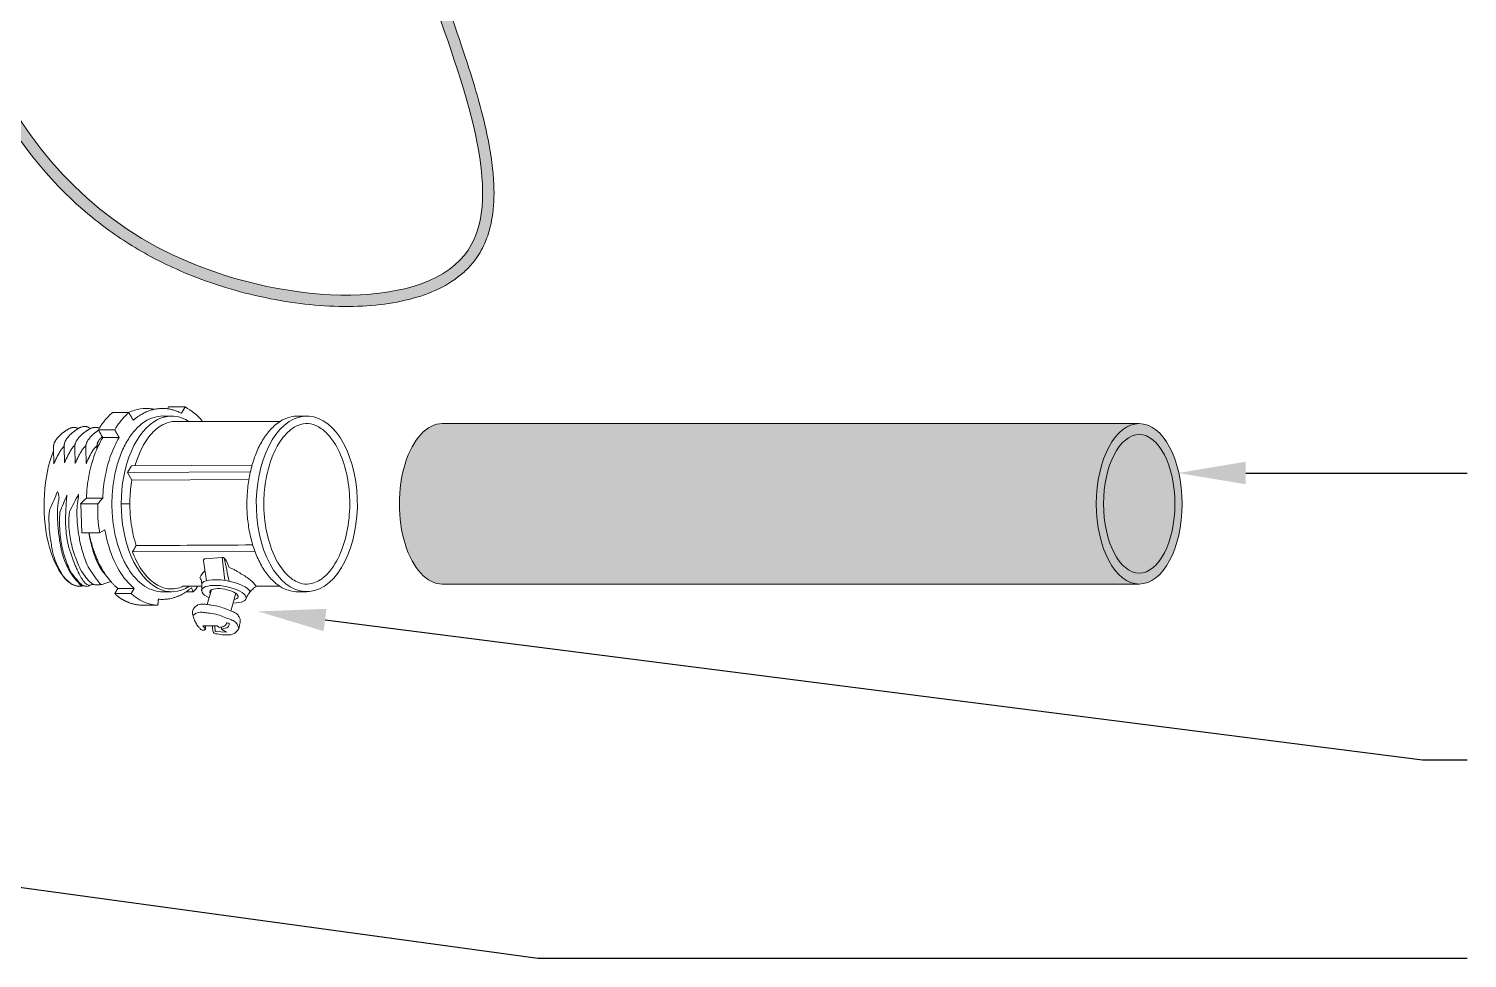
# Model space of a CAD drawing. Header units: millimetres. Extents: x 86 to 500, y -52 to 256.
# Drawn here: x 187.95 to 204.99, y 53.02 to 64.02 of the extents above; entities that cross this region are included whole.
import ezdxf

# ---------------------------------------------------------------- set-up
doc = ezdxf.new("R2010")
doc.units = ezdxf.units.MM

msp = doc.modelspace()

# ---------------------------------------------------------------- hatches: boundary and pattern name
at = {"lineweight": 0, "transparency": 33554687}
h = msp.add_hatch(color=254, dxfattribs=at)
edge = h.paths.add_edge_path()
edge.add_line((187.166, 73.479), (187.166, 73.341))
edge.add_spline(control_points=[(187.166, 73.341), (187.29, 73.314), (187.412, 73.287), (187.763, 73.201), (187.985, 73.137), (188.284, 73.01), (188.375, 72.965), (188.549, 72.863), (188.631, 72.806), (188.757, 72.701), (188.804, 72.658), (188.962, 72.496), (189.063, 72.363), (189.192, 72.138), (189.232, 72.052), (189.28, 71.922), (189.294, 71.878), (189.318, 71.791), (189.327, 71.748), (189.348, 71.62), (189.354, 71.536), (189.35, 71.297), (189.323, 71.141), (189.233, 70.824), (189.17, 70.663), (189.027, 70.361), (188.95, 70.219), (188.788, 69.937), (188.701, 69.797), (188.55, 69.555), (188.485, 69.452), (188.337, 69.22), (188.254, 69.091), (187.974, 68.651), (187.782, 68.343), (187.441, 67.715), (187.29, 67.394), (187.13, 66.925), (187.09, 66.79), (187.024, 66.514), (186.997, 66.372), (186.956, 66.071), (186.942, 65.911), (186.923, 65.291), (186.974, 64.821), (187.209, 63.898), (187.393, 63.446), (187.892, 62.606), (188.208, 62.218), (188.751, 61.746), (188.924, 61.616), (189.201, 61.438), (189.296, 61.382), (189.492, 61.276), (189.593, 61.226), (189.83, 61.12), (189.967, 61.066), (190.414, 60.912), (190.734, 60.834), (191.362, 60.74), (191.671, 60.724), (192.099, 60.753), (192.235, 60.771), (192.492, 60.825), (192.614, 60.861), (192.838, 60.954), (192.941, 61.012), (193.075, 61.113), (193.115, 61.147), (193.188, 61.222), (193.222, 61.262), (193.296, 61.367), (193.333, 61.434), (193.4, 61.595), (193.426, 61.691), (193.462, 61.914), (193.467, 62.043), (193.455, 62.348), (193.43, 62.528), (193.348, 62.941), (193.284, 63.178), (193.1, 63.777), (192.967, 64.147), (192.787, 64.662)], knot_values=[0, 0, 0, 0, 9.073058, 9.073058, 26.445674, 26.445674, 34.452528, 34.452528, 42.459381, 42.459381, 47.357131, 47.357131, 59.948057, 59.948057, 67.348559, 67.348559, 71.04881, 71.04881, 74.749062, 74.749062, 81.853357, 81.853357, 94.734507, 94.734507, 107.615657, 107.615657, 118.968472, 118.968472, 130.321286, 130.321286, 138.838167, 138.838167, 149.704568, 149.704568, 176.04717, 176.04717, 202.389771, 202.389771, 212.8189, 212.8189, 223.248028, 223.248028, 234.722865, 234.722865, 267.174922, 267.174922, 299.626979, 299.626979, 332.079036, 332.079036, 345.755289, 345.755289, 352.593416, 352.593416, 359.431543, 359.431543, 368.198238, 368.198238, 387.499748, 387.499748, 406.801259, 406.801259, 416.297185, 416.297185, 425.793111, 425.793111, 435.289037, 435.289037, 439.705886, 439.705886, 444.122735, 444.122735, 450.603882, 450.603882, 458.901649, 458.901649, 469.046633, 469.046633, 481.878061, 481.878061, 497.482889, 497.482889, 520.282603, 520.282603, 520.282603, 520.282603], degree=3, periodic=0)
edge.add_line((192.787, 64.662), (192.708, 64.469))
edge.add_spline(control_points=[(192.708, 64.469), (193.158, 63.215), (194.1, 60.588), (188.12, 60.906), (186.256, 66.115), (188.549, 69.173), (189.832, 71.485), (188.76, 73.13), (187.749, 73.352), (187.166, 73.479)], knot_values=[0, 0, 0, 0, 77.75285, 162.897003, 304.118311, 392.285258, 446.709784, 478.230016, 520.99204, 520.99204, 520.99204, 520.99204], degree=3, periodic=0)
h = msp.add_hatch(color=8, dxfattribs=at)
h.dxf.hatch_style = 1
edge = h.paths.add_edge_path()
edge.add_ellipse((201.107, 58.399), major_axis=(0, 0.95), ratio=0.535366, start_angle=0, end_angle=180, ccw=False)
edge.add_line((201.107, 59.349), (192.851, 59.349))
edge.add_ellipse((192.851, 58.399), major_axis=(0, 0.95), ratio=0.535367, start_angle=0, end_angle=180)
edge.add_line((192.851, 57.448), (201.107, 57.448))
h = msp.add_hatch(color=8, dxfattribs=at)
h.dxf.hatch_style = 1
edge = h.paths.add_edge_path()
edge.add_ellipse((201.107, 58.399), major_axis=(0, 0.95), ratio=0.535367, start_angle=180, end_angle=360)
edge.add_ellipse((201.107, 58.399), major_axis=(0, -0.95), ratio=0.535366, start_angle=180, end_angle=360)

# ---------------------------------------------------------------- linework, layer by layer
at = {"lineweight": 0}
for p, q in [((189.596, 59.524), (189.609, 59.546)), ((189.609, 59.546), (189.803, 59.546)), ((189.803, 59.546), (189.76, 59.472)), ((188.479, 59.302), (188.472, 59.301)), ((188.485, 59.302), (188.479, 59.302)), ((188.49, 59.302), (188.485, 59.302)), ((188.496, 59.302), (188.49, 59.302)), ((188.503, 59.301), (188.496, 59.302)), ((188.563, 59.303), (188.558, 59.301)), ((188.568, 59.305), (188.563, 59.303)), ((188.574, 59.307), (188.568, 59.305)), ((188.579, 59.309), (188.574, 59.307)), ((188.584, 59.311), (188.579, 59.309)), ((188.59, 59.312), (188.584, 59.311)), ((188.595, 59.313), (188.59, 59.312)), ((188.599, 59.314), (188.595, 59.313)), ((188.606, 59.314), (188.599, 59.314)), ((188.612, 59.315), (188.606, 59.314)), ((188.617, 59.315), (188.612, 59.315)), ((188.623, 59.314), (188.617, 59.315)), ((188.63, 59.314), (188.623, 59.314)), ((188.634, 59.313), (188.63, 59.314)), ((188.639, 59.312), (188.634, 59.313)), ((188.645, 59.311), (188.639, 59.312)), ((188.65, 59.309), (188.645, 59.311)), ((188.655, 59.307), (188.65, 59.309)), ((188.66, 59.304), (188.655, 59.307)), ((188.682, 59.29), (188.66, 59.304)), ((188.715, 59.302), (188.71, 59.3)), ((188.721, 59.303), (188.715, 59.302)), ((188.725, 59.303), (188.721, 59.303)), ((188.732, 59.304), (188.725, 59.303)), ((188.737, 59.304), (188.732, 59.304)), ((188.743, 59.304), (188.737, 59.304)), ((188.748, 59.304), (188.743, 59.304)), ((188.755, 59.304), (188.748, 59.304)), ((188.759, 59.303), (188.755, 59.304)), ((188.765, 59.302), (188.759, 59.303)), ((188.77, 59.301), (188.765, 59.302)), ((190.002, 59.372), (190.007, 59.379)), ((188.262, 59.137), (188.259, 59.131)), ((188.264, 59.14), (188.262, 59.137)), ((188.267, 59.145), (188.264, 59.14)), ((188.27, 59.15), (188.267, 59.145)), ((188.273, 59.154), (188.27, 59.15)), ((188.276, 59.159), (188.273, 59.154)), ((188.28, 59.163), (188.276, 59.159)), ((188.283, 59.168), (188.28, 59.163)), ((188.286, 59.172), (188.283, 59.168)), ((188.29, 59.176), (188.286, 59.172)), ((188.293, 59.181), (188.29, 59.176)), ((188.297, 59.185), (188.293, 59.181)), ((188.3, 59.189), (188.297, 59.185)), ((188.304, 59.193), (188.3, 59.189)), ((188.308, 59.197), (188.304, 59.193)), ((188.311, 59.201), (188.308, 59.197)), ((188.315, 59.205), (188.311, 59.201)), ((188.319, 59.209), (188.315, 59.205)), ((188.323, 59.213), (188.319, 59.209)), ((188.326, 59.215), (188.323, 59.213)), ((188.331, 59.22), (188.326, 59.215)), ((188.336, 59.224), (188.331, 59.22)), ((188.34, 59.227), (188.336, 59.224)), ((188.344, 59.231), (188.34, 59.227)), ((188.349, 59.234), (188.344, 59.231)), ((188.353, 59.238), (188.349, 59.234)), ((188.357, 59.241), (188.353, 59.238)), ((188.362, 59.244), (188.357, 59.241)), ((188.367, 59.248), (188.362, 59.244)), ((188.371, 59.251), (188.367, 59.248)), ((188.375, 59.254), (188.371, 59.251)), ((188.38, 59.257), (188.375, 59.254)), ((188.381, 59.133), (188.379, 59.128)), ((188.384, 59.261), (188.38, 59.257)), ((188.383, 59.138), (188.381, 59.133)), ((188.386, 59.143), (188.383, 59.138)), ((188.388, 59.264), (188.384, 59.261)), ((188.389, 59.149), (188.386, 59.143)), ((188.393, 59.267), (188.388, 59.264)), ((188.391, 59.153), (188.389, 59.149)), ((188.394, 59.157), (188.391, 59.153)), ((188.398, 59.27), (188.393, 59.267)), ((188.397, 59.162), (188.394, 59.157)), ((188.4, 59.167), (188.397, 59.162)), ((188.402, 59.273), (188.398, 59.27)), ((188.403, 59.171), (188.4, 59.167)), ((188.407, 59.276), (188.402, 59.273)), ((188.407, 59.176), (188.403, 59.171)), ((188.412, 59.279), (188.407, 59.276)), ((188.41, 59.18), (188.407, 59.176)), ((188.413, 59.185), (188.41, 59.18)), ((188.416, 59.281), (188.412, 59.279)), ((188.417, 59.189), (188.413, 59.185)), ((188.421, 59.284), (188.416, 59.281)), ((188.42, 59.193), (188.417, 59.189)), ((188.424, 59.197), (188.42, 59.193)), ((188.426, 59.286), (188.421, 59.284)), ((188.427, 59.202), (188.424, 59.197)), ((188.431, 59.289), (188.426, 59.286)), ((188.431, 59.206), (188.427, 59.202)), ((188.436, 59.291), (188.431, 59.289)), ((188.435, 59.21), (188.431, 59.206)), ((188.439, 59.214), (188.435, 59.21)), ((188.441, 59.293), (188.436, 59.291)), ((188.442, 59.218), (188.439, 59.214)), ((188.447, 59.295), (188.441, 59.293)), ((188.446, 59.222), (188.442, 59.218)), ((188.45, 59.225), (188.446, 59.222)), ((188.452, 59.297), (188.447, 59.295)), ((188.453, 59.228), (188.45, 59.225)), ((188.457, 59.298), (188.452, 59.297)), ((188.458, 59.233), (188.453, 59.228)), ((188.463, 59.299), (188.457, 59.298)), ((188.463, 59.236), (188.458, 59.233)), ((188.468, 59.301), (188.463, 59.299)), ((188.467, 59.24), (188.463, 59.236)), ((188.471, 59.243), (188.467, 59.24)), ((188.472, 59.301), (188.468, 59.301)), ((188.476, 59.247), (188.471, 59.243)), ((188.48, 59.25), (188.476, 59.247)), ((188.484, 59.253), (188.48, 59.25)), ((188.489, 59.257), (188.484, 59.253)), ((188.494, 59.261), (188.489, 59.257)), ((188.498, 59.263), (188.494, 59.261)), ((188.502, 59.267), (188.498, 59.263)), ((188.507, 59.27), (188.502, 59.267)), ((188.507, 59.301), (188.503, 59.301)), ((188.512, 59.3), (188.507, 59.301)), ((188.511, 59.273), (188.507, 59.27)), ((188.511, 59.133), (188.509, 59.128)), ((188.516, 59.276), (188.511, 59.273)), ((188.515, 59.139), (188.511, 59.133)), ((188.517, 59.298), (188.512, 59.3)), ((188.517, 59.143), (188.515, 59.139)), ((188.52, 59.279), (188.516, 59.276)), ((188.523, 59.296), (188.517, 59.298)), ((188.52, 59.147), (188.517, 59.143)), ((188.525, 59.283), (188.52, 59.279)), ((188.523, 59.152), (188.52, 59.147)), ((188.528, 59.294), (188.523, 59.296)), ((188.526, 59.156), (188.523, 59.152)), ((188.529, 59.286), (188.525, 59.283)), ((188.529, 59.161), (188.526, 59.156)), ((188.532, 59.291), (188.528, 59.294)), ((188.534, 59.288), (188.529, 59.286)), ((188.532, 59.165), (188.529, 59.161)), ((188.536, 59.289), (188.532, 59.291)), ((188.535, 59.17), (188.532, 59.165)), ((188.539, 59.291), (188.534, 59.288)), ((188.539, 59.174), (188.535, 59.17)), ((188.544, 59.294), (188.539, 59.291)), ((188.542, 59.179), (188.539, 59.174)), ((188.546, 59.183), (188.542, 59.179)), ((188.548, 59.297), (188.544, 59.294)), ((188.549, 59.187), (188.546, 59.183)), ((188.553, 59.299), (188.548, 59.297)), ((188.553, 59.191), (188.549, 59.187)), ((188.558, 59.301), (188.553, 59.299)), ((188.556, 59.195), (188.553, 59.191)), ((188.56, 59.2), (188.556, 59.195)), ((188.564, 59.204), (188.56, 59.2)), ((188.568, 59.208), (188.564, 59.204)), ((188.572, 59.211), (188.568, 59.208)), ((188.576, 59.215), (188.572, 59.211)), ((188.578, 59.217), (188.576, 59.215)), ((188.584, 59.223), (188.578, 59.217)), ((188.588, 59.226), (188.584, 59.223)), ((188.592, 59.23), (188.588, 59.226)), ((188.597, 59.233), (188.592, 59.23)), ((188.601, 59.236), (188.597, 59.233)), ((188.605, 59.24), (188.601, 59.236)), ((188.61, 59.243), (188.605, 59.24)), ((188.614, 59.246), (188.61, 59.243)), ((188.62, 59.25), (188.614, 59.246)), ((188.623, 59.253), (188.62, 59.25)), ((188.628, 59.256), (188.623, 59.253)), ((188.632, 59.26), (188.628, 59.256)), ((188.637, 59.263), (188.632, 59.26)), ((188.641, 59.266), (188.637, 59.263)), ((188.642, 59.132), (188.639, 59.128)), ((188.646, 59.269), (188.641, 59.266)), ((188.645, 59.139), (188.642, 59.132)), ((188.647, 59.142), (188.645, 59.139)), ((188.65, 59.272), (188.646, 59.269)), ((188.65, 59.147), (188.647, 59.142)), ((188.655, 59.275), (188.65, 59.272)), ((188.653, 59.151), (188.65, 59.147)), ((188.656, 59.156), (188.653, 59.151)), ((188.659, 59.278), (188.655, 59.275)), ((188.66, 59.161), (188.656, 59.156)), ((188.664, 59.281), (188.659, 59.278)), ((188.663, 59.165), (188.66, 59.161)), ((188.666, 59.169), (188.663, 59.165)), ((188.669, 59.284), (188.664, 59.281)), ((188.67, 59.174), (188.666, 59.169)), ((188.674, 59.286), (188.669, 59.284)), ((188.673, 59.178), (188.67, 59.174)), ((188.676, 59.182), (188.673, 59.178)), ((188.679, 59.289), (188.674, 59.286)), ((188.68, 59.187), (188.676, 59.182)), ((188.684, 59.291), (188.679, 59.289)), ((188.684, 59.191), (188.68, 59.187)), ((188.689, 59.293), (188.684, 59.291)), ((188.687, 59.195), (188.684, 59.191)), ((188.691, 59.199), (188.687, 59.195)), ((188.693, 59.295), (188.689, 59.293)), ((188.695, 59.203), (188.691, 59.199)), ((188.699, 59.297), (188.693, 59.295)), ((188.698, 59.207), (188.695, 59.203)), ((188.702, 59.211), (188.698, 59.207)), ((188.705, 59.299), (188.699, 59.297)), ((188.706, 59.215), (188.702, 59.211)), ((188.71, 59.3), (188.705, 59.299)), ((188.709, 59.217), (188.706, 59.215)), ((188.715, 59.222), (188.709, 59.217)), ((188.719, 59.226), (188.715, 59.222)), ((188.723, 59.229), (188.719, 59.226)), ((188.727, 59.233), (188.723, 59.229)), ((188.732, 59.236), (188.727, 59.233)), ((188.736, 59.239), (188.732, 59.236)), ((188.741, 59.243), (188.736, 59.239)), ((188.745, 59.246), (188.741, 59.243)), ((188.75, 59.25), (188.745, 59.246)), ((188.754, 59.253), (188.75, 59.25)), ((188.758, 59.256), (188.754, 59.253)), ((188.763, 59.259), (188.758, 59.256)), ((188.767, 59.262), (188.763, 59.259)), ((188.772, 59.266), (188.767, 59.262)), ((188.775, 59.299), (188.77, 59.301)), ((188.776, 59.269), (188.772, 59.266)), ((188.78, 59.297), (188.775, 59.299)), ((188.779, 59.271), (188.776, 59.269)), ((188.971, 59.275), (188.777, 59.275)), ((188.785, 59.294), (188.78, 59.297)), ((188.787, 59.293), (188.785, 59.294)), ((188.246, 59.083), (188.245, 59.078)), ((188.245, 59.078), (188.245, 59.072)), ((188.245, 59.072), (188.245, 59.067)), ((188.245, 59.067), (188.245, 59.061)), ((188.245, 59.061), (188.245, 59.056)), ((188.245, 59.056), (188.248, 58.873)), ((188.247, 59.094), (188.246, 59.089)), ((188.246, 59.089), (188.246, 59.083)), ((188.248, 59.1), (188.247, 59.094)), ((188.249, 59.105), (188.248, 59.1)), ((188.251, 59.112), (188.249, 59.105)), ((188.252, 59.116), (188.251, 59.112)), ((188.254, 59.121), (188.252, 59.116)), ((188.256, 59.126), (188.254, 59.121)), ((188.259, 59.131), (188.256, 59.126)), ((188.287, 58.955), (188.29, 58.961)), ((188.29, 58.961), (188.293, 58.967)), ((188.293, 58.967), (188.296, 58.972)), ((188.296, 58.972), (188.299, 58.977)), ((188.299, 58.977), (188.302, 58.983)), ((188.302, 58.983), (188.305, 58.988)), ((188.305, 58.988), (188.309, 58.995)), ((188.309, 58.995), (188.311, 58.999)), ((188.311, 58.999), (188.314, 59.004)), ((188.314, 59.004), (188.317, 59.01)), ((188.317, 59.01), (188.32, 59.015)), ((188.32, 59.015), (188.323, 59.02)), ((188.323, 59.02), (188.326, 59.026)), ((188.326, 59.026), (188.329, 59.031)), ((188.329, 59.031), (188.332, 59.036)), ((188.332, 59.036), (188.336, 59.041)), ((188.336, 59.041), (188.338, 59.044)), ((188.338, 59.044), (188.343, 59.051)), ((188.343, 59.051), (188.347, 59.056)), ((188.347, 59.056), (188.351, 59.06)), ((188.351, 59.06), (188.355, 59.065)), ((188.355, 59.065), (188.358, 59.068)), ((188.358, 59.068), (188.364, 59.073)), ((188.364, 59.073), (188.369, 59.077)), ((188.369, 59.077), (188.372, 59.08)), ((188.373, 59.096), (188.372, 59.09)), ((188.372, 59.09), (188.372, 59.085)), ((188.372, 59.085), (188.372, 59.079)), ((188.372, 59.079), (188.372, 59.074)), ((188.372, 59.074), (188.372, 59.068)), ((188.372, 59.068), (188.375, 58.886)), ((188.374, 59.107), (188.373, 59.101)), ((188.373, 59.101), (188.373, 59.096)), ((188.375, 59.112), (188.374, 59.107)), ((188.376, 59.117), (188.375, 59.112)), ((188.378, 59.125), (188.376, 59.117)), ((188.379, 59.128), (188.378, 59.125)), ((188.409, 58.958), (188.412, 58.963)), ((188.412, 58.963), (188.414, 58.967)), ((188.414, 58.967), (188.417, 58.974)), ((188.417, 58.974), (188.42, 58.979)), ((188.42, 58.979), (188.423, 58.985)), ((188.423, 58.985), (188.426, 58.99)), ((188.426, 58.99), (188.429, 58.995)), ((188.429, 58.995), (188.432, 59.001)), ((188.432, 59.001), (188.436, 59.008)), ((188.436, 59.008), (188.438, 59.011)), ((188.438, 59.011), (188.441, 59.017)), ((188.441, 59.017), (188.444, 59.022)), ((188.444, 59.022), (188.447, 59.028)), ((188.447, 59.028), (188.45, 59.033)), ((188.45, 59.033), (188.453, 59.038)), ((188.453, 59.038), (188.456, 59.043)), ((188.456, 59.043), (188.459, 59.048)), ((188.459, 59.048), (188.463, 59.054)), ((188.463, 59.054), (188.465, 59.057)), ((188.465, 59.057), (188.47, 59.063)), ((188.47, 59.063), (188.474, 59.068)), ((188.474, 59.068), (188.478, 59.073)), ((188.478, 59.073), (188.482, 59.077)), ((188.482, 59.077), (188.485, 59.08)), ((188.485, 59.08), (188.491, 59.085)), ((188.491, 59.085), (188.496, 59.089)), ((188.496, 59.089), (188.499, 59.092)), ((188.498, 59.069), (188.497, 59.063)), ((188.497, 59.063), (188.497, 59.058)), ((188.497, 59.058), (188.5, 58.876)), ((188.499, 59.091), (188.498, 59.085)), ((188.498, 59.085), (188.498, 59.08)), ((188.498, 59.08), (188.498, 59.074)), ((188.498, 59.074), (188.498, 59.069)), ((188.5, 59.102), (188.499, 59.097)), ((188.499, 59.097), (188.499, 59.091)), ((188.501, 59.107), (188.5, 59.102)), ((188.503, 59.114), (188.501, 59.107)), ((188.504, 59.118), (188.503, 59.114)), ((188.506, 59.123), (188.504, 59.118)), ((188.509, 59.128), (188.506, 59.123)), ((188.539, 58.957), (188.543, 58.964)), ((188.543, 58.964), (188.546, 58.969)), ((188.546, 58.969), (188.549, 58.974)), ((188.549, 58.974), (188.551, 58.98)), ((188.551, 58.98), (188.554, 58.985)), ((188.554, 58.985), (188.557, 58.99)), ((188.557, 58.99), (188.561, 58.997)), ((188.561, 58.997), (188.563, 59.001)), ((188.563, 59.001), (188.566, 59.007)), ((188.566, 59.007), (188.569, 59.012)), ((188.569, 59.012), (188.572, 59.017)), ((188.572, 59.017), (188.575, 59.023)), ((188.575, 59.023), (188.578, 59.028)), ((188.578, 59.028), (188.581, 59.033)), ((188.581, 59.033), (188.585, 59.038)), ((188.585, 59.038), (188.588, 59.043)), ((188.588, 59.043), (188.591, 59.047)), ((188.591, 59.047), (188.595, 59.053)), ((188.595, 59.053), (188.599, 59.058)), ((188.599, 59.058), (188.603, 59.062)), ((188.603, 59.062), (188.608, 59.067)), ((188.608, 59.067), (188.611, 59.07)), ((188.611, 59.07), (188.617, 59.075)), ((188.617, 59.075), (188.621, 59.079)), ((188.621, 59.079), (188.626, 59.083)), ((188.626, 59.083), (188.629, 59.085)), ((188.629, 59.079), (188.628, 59.074)), ((188.628, 59.074), (188.628, 59.068)), ((188.628, 59.068), (188.628, 59.063)), ((188.628, 59.063), (188.628, 59.057)), ((188.628, 59.057), (188.631, 58.875)), ((188.63, 59.096), (188.629, 59.09)), ((188.629, 59.09), (188.629, 59.085)), ((188.629, 59.085), (188.629, 59.079)), ((188.631, 59.101), (188.63, 59.096)), ((188.632, 59.107), (188.631, 59.101)), ((188.634, 59.114), (188.632, 59.107)), ((188.635, 59.117), (188.634, 59.114)), ((188.637, 59.123), (188.635, 59.117)), ((188.639, 59.128), (188.637, 59.123)), ((188.67, 58.956), (188.673, 58.963)), ((188.673, 58.963), (188.676, 58.969)), ((188.676, 58.969), (188.679, 58.974)), ((188.679, 58.974), (188.682, 58.979)), ((188.682, 58.979), (188.685, 58.985)), ((188.685, 58.985), (188.688, 58.99)), ((188.688, 58.99), (188.692, 58.997)), ((188.692, 58.997), (188.694, 59.001)), ((188.694, 59.001), (188.697, 59.006)), ((188.697, 59.006), (188.7, 59.012)), ((188.7, 59.012), (188.703, 59.017)), ((188.703, 59.017), (188.706, 59.022)), ((188.706, 59.022), (188.709, 59.027)), ((188.709, 59.027), (188.712, 59.033)), ((188.712, 59.033), (188.715, 59.038)), ((188.715, 59.038), (188.719, 59.043)), ((188.719, 59.043), (188.721, 59.046)), ((188.721, 59.046), (188.726, 59.053)), ((188.726, 59.053), (188.73, 59.057)), ((188.73, 59.057), (188.734, 59.062)), ((188.734, 59.062), (188.738, 59.066)), ((188.738, 59.066), (188.741, 59.069)), ((188.741, 59.069), (188.747, 59.075)), ((188.747, 59.075), (188.752, 59.079)), ((188.752, 59.079), (188.757, 59.082)), ((188.757, 59.082), (188.762, 59.086)), ((188.248, 58.873), (188.25, 58.879)), ((188.25, 58.879), (188.253, 58.884)), ((188.253, 58.884), (188.256, 58.89)), ((188.256, 58.89), (188.258, 58.895)), ((188.258, 58.895), (188.261, 58.901)), ((188.261, 58.901), (188.263, 58.906)), ((188.263, 58.906), (188.266, 58.912)), ((188.266, 58.912), (188.269, 58.919)), ((188.269, 58.919), (188.271, 58.923)), ((188.271, 58.923), (188.274, 58.929)), ((188.274, 58.929), (188.277, 58.934)), ((188.277, 58.934), (188.279, 58.94)), ((188.279, 58.94), (188.282, 58.945)), ((188.282, 58.945), (188.285, 58.951)), ((188.285, 58.951), (188.287, 58.955)), ((188.375, 58.886), (188.377, 58.891)), ((188.377, 58.891), (188.38, 58.897)), ((188.38, 58.897), (188.383, 58.902)), ((188.383, 58.902), (188.385, 58.908)), ((188.385, 58.908), (188.388, 58.913)), ((188.388, 58.913), (188.391, 58.919)), ((188.391, 58.919), (188.393, 58.924)), ((188.393, 58.924), (188.396, 58.931)), ((188.396, 58.931), (188.398, 58.935)), ((188.398, 58.935), (188.401, 58.941)), ((188.401, 58.941), (188.404, 58.947)), ((188.404, 58.947), (188.406, 58.952)), ((188.406, 58.952), (188.409, 58.958)), ((188.5, 58.876), (188.503, 58.881)), ((188.503, 58.881), (188.506, 58.887)), ((188.506, 58.887), (188.508, 58.892)), ((188.508, 58.892), (188.511, 58.898)), ((188.511, 58.898), (188.513, 58.903)), ((188.513, 58.903), (188.516, 58.909)), ((188.516, 58.909), (188.519, 58.914)), ((188.519, 58.914), (188.522, 58.921)), ((188.522, 58.921), (188.524, 58.925)), ((188.524, 58.925), (188.526, 58.931)), ((188.526, 58.931), (188.529, 58.936)), ((188.529, 58.936), (188.532, 58.942)), ((188.532, 58.942), (188.534, 58.947)), ((188.534, 58.947), (188.537, 58.953)), ((188.537, 58.953), (188.539, 58.957)), ((188.631, 58.875), (188.634, 58.881)), ((188.634, 58.881), (188.636, 58.886)), ((188.636, 58.886), (188.639, 58.892)), ((188.639, 58.892), (188.641, 58.897)), ((188.641, 58.897), (188.644, 58.903)), ((188.644, 58.903), (188.647, 58.908)), ((188.647, 58.908), (188.649, 58.914)), ((188.649, 58.914), (188.653, 58.921)), ((188.653, 58.921), (188.655, 58.925)), ((188.655, 58.925), (188.657, 58.93)), ((188.657, 58.93), (188.66, 58.936)), ((188.66, 58.936), (188.662, 58.941)), ((188.662, 58.941), (188.665, 58.947)), ((188.665, 58.947), (188.668, 58.952)), ((188.668, 58.952), (188.67, 58.956)), ((189.168, 58.85), (189.121, 58.77)), ((190.598, 58.857), (189.168, 58.85)), ((189.121, 58.77), (190.578, 58.777)), ((189.121, 58.77), (189.172, 58.681)), ((189.172, 58.681), (190.56, 58.688)), ((188.568, 58.4), (188.582, 58.057)), ((189.047, 58.4), (189.149, 58.4)), ((188.582, 58.057), (188.791, 58.057)), ((188.791, 58.057), (188.853, 58.092)), ((189.181, 57.83), (190.631, 57.837)), ((190.023, 57.726), (190.058, 57.489)), ((190.245, 57.765), (190.04, 57.748)), ((190.273, 57.491), (190.245, 57.765)), ((189.165, 57.336), (188.971, 57.336)), ((189.007, 57.398), (189.201, 57.398)), ((189.201, 57.398), (189.165, 57.336)), ((189.901, 57.357), (189.817, 57.357)), ((189.901, 57.357), (189.88, 57.406)), ((190.117, 57.383), (190.067, 57.206)), ((190.404, 57.341), (190.345, 57.13)), ((190.925, 57.424), (190.648, 57.424)), ((190.159, 56.886), (190.158, 56.955)), ((190.237, 56.916), (190.293, 56.878)), ((190.293, 56.878), (190.159, 56.886))]:
    msp.add_line(p, q, dxfattribs=at)
at = {"lineweight": 0, "transparency": 33554687}
for p, q in [((192.851, 59.349), (201.107, 59.349)), ((192.851, 57.448), (201.107, 57.448))]:
    msp.add_line(p, q, dxfattribs=at)
at = {"linetype": 'ByBlock', "lineweight": -2, "transparency": 33554687}
for p, q in [((202.369, 58.764), (204.463, 58.764)), ((204.463, 58.764), (204.993, 58.764)), ((191.462, 57.024), (204.463, 55.368)), ((204.463, 55.368), (204.993, 55.368)), ((185.831, 54.136), (193.983, 53.019)), ((193.983, 53.019), (204.993, 53.019))]:
    msp.add_line(p, q, dxfattribs=at)
at = {"lineweight": 0}
for centre, major_axis, ratio, start_param, end_param in [((189.646, 58.398), (0, 1.04), 0.575694, -0.358891, 3.497565), ((189.501, 58.971), (-0.459, 0.459), 1, 4.605388, 5.014134), ((191.246, 58.399), (0, 1.04), 0.575694, 3.500298, 9.78075), ((190.163, 58.312), (-0.986, 0.986), 1, 0.722408, 0.969226), ((190.17, 57.45), (0.144, 0.144), 1, 1.475315, 1.983152), ((190.042, 57.729), (-0.0137, 0.0137), 1, -0.706281, 0.93444), ((190.248, 57.738), (0.0192, 0.0192), 1, 6.219885, 7.191838), ((189.506, 57.689), (-0.347, 0.347), 1, 1.589505, 2.307136), ((189.548, 57.698), (0.347, 0.347), 1, 4.731097, 4.906867)]:
    msp.add_ellipse(centre, major_axis=major_axis, ratio=ratio, start_param=start_param, end_param=end_param, dxfattribs=at)
at = {"lineweight": 0, "transparency": 33554687}
msp.add_ellipse((192.851, 58.399), major_axis=(0, 0.95), ratio=0.535367, start_param=0, end_param=3.141593, dxfattribs=at)
for major_axis, ratio in [((0, 0.95), 0.535367), ((0, 0.82), 0.515158)]:
    msp.add_ellipse((201.107, 58.399), major_axis=major_axis, ratio=ratio, dxfattribs=at)
at = {"lineweight": 0, "extrusion": (0, 0, -1)}
for centre, major_axis, ratio, start_param, end_param in [((188.563, 58.378), (-0.005, 0.956), 0.448971, 3.032406, 5.460085), ((188.992, 58.329), (-0.004, 0.835), 0.415533, 3.5284, 4.382021), ((190.264, 57.329), (-0.263, 0.049), 0.351645, -0.912294, 4.229293), ((190.288, 57.394), (-0.287, 0.053), 0.322725, 0, 2.991455), ((190.264, 57.329), (-0.168, 0.031), 0.351645, -0.381037, 3.865717)]:
    msp.add_ellipse(centre, major_axis=major_axis, ratio=ratio, start_param=start_param, end_param=end_param, dxfattribs=at)
at = {"lineweight": 0, "transparency": 33554687}
for points, knots in [([(192.708, 64.469), (193.158, 63.215), (194.1, 60.588), (188.12, 60.906), (186.256, 66.115), (188.549, 69.173), (189.832, 71.485), (188.76, 73.13), (187.749, 73.352), (187.166, 73.479)], [0, 0, 0, 0, 1.575355, 3.300466, 6.16176, 7.948116, 9.050815, 9.689448, 10.555852, 10.555852, 10.555852, 10.555852]), ([(192.787, 64.662), (192.967, 64.147), (193.1, 63.777), (193.284, 63.178), (193.348, 62.941), (193.43, 62.528), (193.455, 62.348), (193.467, 62.043), (193.462, 61.914), (193.426, 61.691), (193.4, 61.595), (193.333, 61.434), (193.296, 61.367), (193.222, 61.262), (193.188, 61.222), (193.115, 61.147), (193.075, 61.113), (192.941, 61.012), (192.838, 60.954), (192.614, 60.861), (192.492, 60.825), (192.235, 60.771), (192.099, 60.753), (191.671, 60.724), (191.362, 60.74), (190.734, 60.834), (190.414, 60.912), (189.967, 61.066), (189.83, 61.12), (189.593, 61.226), (189.492, 61.276), (189.296, 61.382), (189.201, 61.438), (188.924, 61.616), (188.751, 61.746), (188.208, 62.218), (187.892, 62.606), (187.393, 63.446), (187.209, 63.898), (186.974, 64.821), (186.923, 65.291), (186.942, 65.911), (186.956, 66.071), (186.997, 66.372), (187.024, 66.514), (187.09, 66.79), (187.13, 66.925), (187.29, 67.394), (187.441, 67.715), (187.782, 68.343), (187.974, 68.651), (188.254, 69.091), (188.337, 69.22), (188.485, 69.452), (188.55, 69.555), (188.701, 69.797), (188.788, 69.937), (188.95, 70.219), (189.027, 70.361), (189.17, 70.663), (189.233, 70.824), (189.323, 71.141), (189.35, 71.297), (189.354, 71.536), (189.348, 71.62), (189.327, 71.748), (189.318, 71.791), (189.294, 71.878), (189.28, 71.922), (189.232, 72.052), (189.192, 72.138), (189.063, 72.363), (188.962, 72.496), (188.804, 72.658), (188.757, 72.701), (188.631, 72.806), (188.549, 72.863), (188.375, 72.965), (188.284, 73.01), (187.985, 73.137), (187.763, 73.201), (187.412, 73.287), (187.29, 73.314), (187.166, 73.341)], [0, 0, 0, 0, 22.799715, 22.799715, 38.404542, 38.404542, 51.23597, 51.23597, 61.380955, 61.380955, 69.678721, 69.678721, 76.159869, 76.159869, 80.576717, 80.576717, 84.993566, 84.993566, 94.489492, 94.489492, 103.985418, 103.985418, 113.481345, 113.481345, 132.782855, 132.782855, 152.084366, 152.084366, 160.851061, 160.851061, 167.689187, 167.689187, 174.527314, 174.527314, 188.203568, 188.203568, 220.655625, 220.655625, 253.107681, 253.107681, 285.559738, 285.559738, 297.034575, 297.034575, 307.463704, 307.463704, 317.892832, 317.892832, 344.235434, 344.235434, 370.578035, 370.578035, 381.444436, 381.444436, 389.961317, 389.961317, 401.314132, 401.314132, 412.666946, 412.666946, 425.548096, 425.548096, 438.429247, 438.429247, 445.533542, 445.533542, 449.233793, 449.233793, 452.934044, 452.934044, 460.334546, 460.334546, 472.925472, 472.925472, 477.823223, 477.823223, 485.830076, 485.830076, 493.836929, 493.836929, 511.209545, 511.209545, 520.282603, 520.282603, 520.282603, 520.282603])]:
    msp.add_open_spline(points, degree=3, knots=knots, dxfattribs=at)
at = {"lineweight": 0}
for points, weights, degree, knots in [([(189.76, 59.472), (189.707, 59.5), (189.65, 59.518), (189.573, 59.527), (189.554, 59.528), (189.536, 59.528), (189.49, 59.528), (189.444, 59.521), (189.355, 59.495), (189.313, 59.475), (189.244, 59.432), (189.216, 59.411), (189.19, 59.388), (189.172, 59.419), (189.155, 59.449), (189.137, 59.479), (189.073, 59.479), (189.008, 59.479), (188.943, 59.479), (188.876, 59.421), (188.82, 59.352), (188.777, 59.275), (188.794, 59.244), (188.811, 59.214), (188.829, 59.184), (188.893, 59.184), (188.958, 59.184), (189.023, 59.184), (189.005, 59.214), (188.988, 59.244), (188.971, 59.275), (189.014, 59.352), (189.07, 59.421), (189.137, 59.479)], [1, 1, 1, 1, 1, 1, 1, 1, 1, 1, 1, 1, 1, 1, 1, 1, 1, 1, 1, 0.990229198109, 0.990229198109, 1, 1, 1, 1, 1, 1, 1, 1, 1, 1, 0.990229198109, 0.990229198109, 1], 3, [0, 0, 0, 0, 0.219342, 0.219342, 0.288501, 0.288501, 0.288501, 0.460148, 0.460148, 0.631794, 0.631794, 0.75593, 0.75593, 0.75593, 1.75593, 1.75593, 1.75593, 2.75593, 2.75593, 2.75593, 3.098767, 3.098767, 3.098767, 4.098767, 4.098767, 4.098767, 5.098767, 5.098767, 5.098767, 6.098767, 6.098767, 6.098767, 6.441604, 6.441604, 6.441604, 6.441604]), ([(189.646, 59.438), (189.591, 59.438), (189.536, 59.438), (188.937, 59.438), (188.937, 58.398), (188.937, 57.358), (189.536, 57.358), (189.591, 57.358), (189.646, 57.358)], [1, 1, 1, 0.707106781187, 1, 0.707106781187, 1, 1, 1], 2, [0, 0, 0, 1, 1, 2.570796, 2.570796, 4.141593, 4.141593, 5.141593, 5.141593, 5.141593]), ([(191.273, 59.438), (191.204, 59.438), (191.135, 59.438), (190.536, 59.438), (190.536, 58.398), (190.536, 57.358), (191.135, 57.358), (191.19, 57.358), (191.246, 57.358)], [1, 1, 1, 0.707106781187, 1, 0.707106781187, 1, 1, 1], 2, [0, 0, 0, 1, 1, 2.570796, 2.570796, 4.141593, 4.141593, 5.141593, 5.141593, 5.141593]), ([(188.666, 58.057), (188.673, 58.018), (188.682, 57.98), (188.725, 57.82), (188.771, 57.707), (188.88, 57.526), (188.939, 57.454), (189.007, 57.398), (188.995, 57.377), (188.983, 57.356), (188.971, 57.336), (189.057, 57.252), (189.168, 57.205), (189.288, 57.199), (189.352, 57.199), (189.417, 57.199), (189.481, 57.199), (189.483, 57.223), (189.486, 57.246), (189.488, 57.27), (189.516, 57.267), (189.545, 57.267), (189.632, 57.274), (189.689, 57.29), (189.792, 57.338), (189.838, 57.369), (189.88, 57.406)], [1, 1, 1, 1, 1, 1, 1, 1, 1, 1, 1, 0.957542218132, 0.957542218132, 1, 1, 1, 1, 1, 1, 1, 1, 1, 1, 1, 1, 1, 1], 3, [0, 0, 0, 0, 0.112609, 0.112609, 0.485211, 0.485211, 0.798906, 0.798906, 0.798906, 1.798906, 1.798906, 1.798906, 2.516538, 2.516538, 2.516538, 3.516538, 3.516538, 3.516538, 4.516538, 4.516538, 4.516538, 4.623088, 4.623088, 4.841794, 4.841794, 5.041077, 5.041077, 5.041077, 5.041077])]:
    msp.add_rational_spline(points, weights, degree=degree, knots=knots, dxfattribs=at)
for points, knots in [([(189.439, 59.518), (189.425, 59.521), (189.411, 59.523), (189.379, 59.527), (189.36, 59.528), (189.342, 59.528), (189.296, 59.528), (189.25, 59.521), (189.18, 59.5), (189.155, 59.49), (189.131, 59.479)], [6.1617912, 6.1617912, 6.1617912, 6.1617912, 6.2140268, 6.2140268, 6.2831853, 6.2831853, 6.2831853, 6.4548319, 6.4548319, 6.5533193, 6.5533193, 6.5533193, 6.5533193]), ([(190.925, 59.372), (190.498, 59.372), (190.072, 59.372), (189.646, 59.372), (189.609, 59.366), (189.572, 59.354), (189.486, 59.307), (189.437, 59.267), (189.347, 59.159), (189.306, 59.091), (189.248, 58.963), (189.228, 58.908), (189.211, 58.851)], [0, 0, 0, 0, 1, 1, 1, 1.228038, 1.228038, 1.530212, 1.530212, 1.832386, 1.832386, 2.028146, 2.028146, 2.028146, 2.028146]), ([(191.407, 57.5), (191.44, 57.522), (191.474, 57.551), (191.539, 57.625), (191.569, 57.669), (191.64, 57.797), (191.677, 57.889), (191.73, 58.09), (191.746, 58.2), (191.758, 58.422), (191.752, 58.536), (191.721, 58.752), (191.694, 58.854), (191.624, 59.036), (191.58, 59.115), (191.494, 59.227), (191.454, 59.265), (191.372, 59.32), (191.332, 59.337), (191.252, 59.352), (191.213, 59.35), (191.133, 59.327), (191.092, 59.306), (191.011, 59.241), (190.972, 59.198), (190.898, 59.091), (190.865, 59.028), (190.809, 58.886), (190.785, 58.808), (190.752, 58.642), (190.742, 58.555), (190.733, 58.346), (190.741, 58.223), (190.783, 57.992), (190.816, 57.884), (190.892, 57.715), (190.933, 57.65), (191.02, 57.547), (191.066, 57.508), (191.149, 57.464), (191.186, 57.453), (191.258, 57.446), (191.294, 57.45), (191.355, 57.471), (191.38, 57.483), (191.405, 57.499)], [3.500298, 3.500298, 3.500298, 3.500298, 3.722343, 3.722343, 3.944387, 3.944387, 4.284019, 4.284019, 4.623651, 4.623651, 4.963282, 4.963282, 5.302914, 5.302914, 5.642546, 5.642546, 5.910257, 5.910257, 6.177969, 6.177969, 6.44568, 6.44568, 6.713392, 6.713392, 6.981103, 6.981103, 7.248815, 7.248815, 7.516526, 7.516526, 7.784238, 7.784238, 8.153358, 8.153358, 8.522479, 8.522479, 8.824033, 8.824033, 9.125588, 9.125588, 9.371073, 9.371073, 9.616557, 9.616557, 9.78075, 9.78075, 9.78075, 9.78075]), ([(188.829, 59.184), (188.81, 59.152), (188.792, 59.119), (188.725, 58.977), (188.687, 58.855), (188.648, 58.642), (188.638, 58.553), (188.635, 58.467), (188.7, 58.467), (188.764, 58.467), (188.829, 58.467), (188.809, 58.445), (188.79, 58.422), (188.77, 58.4), (188.702, 58.4), (188.633, 58.4), (188.564, 58.4), (188.588, 58.422), (188.612, 58.445), (188.635, 58.467)], [0, 0, 0, 0, 0.120098, 0.120098, 0.4927, 0.4927, 0.741841, 0.741841, 0.741841, 1.741841, 1.741841, 1.741841, 2.741841, 2.741841, 2.741841, 3.741841, 3.741841, 3.741841, 4.741841, 4.741841, 4.741841, 4.741841]), ([(188.759, 59.047), (188.759, 59.05), (188.759, 59.054), (188.759, 59.057), (188.759, 59.059), (188.759, 59.061), (188.759, 59.062), (188.759, 59.064), (188.759, 59.066), (188.759, 59.068), (188.759, 59.07), (188.759, 59.072), (188.759, 59.073), (188.759, 59.075), (188.759, 59.077), (188.759, 59.079), (188.759, 59.081), (188.759, 59.083), (188.76, 59.085), (188.76, 59.086), (188.76, 59.088), (188.76, 59.09), (188.76, 59.092), (188.761, 59.094), (188.761, 59.096), (188.761, 59.097), (188.761, 59.099), (188.762, 59.101), (188.762, 59.103), (188.762, 59.105), (188.763, 59.106), (188.763, 59.109), (188.764, 59.111), (188.765, 59.113), (188.765, 59.115), (188.765, 59.116), (188.766, 59.117), (188.767, 59.119), (188.767, 59.12), (188.768, 59.122), (188.769, 59.124), (188.769, 59.125), (188.77, 59.127), (188.771, 59.129), (188.772, 59.13), (188.773, 59.132), (188.774, 59.134), (188.775, 59.136), (188.776, 59.138), (188.777, 59.139), (188.777, 59.141), (188.778, 59.142), (188.779, 59.143), (188.78, 59.145), (188.781, 59.146), (188.782, 59.148), (188.783, 59.149), (188.784, 59.151), (188.785, 59.153), (188.786, 59.154), (188.787, 59.156), (188.788, 59.157), (188.789, 59.159), (188.79, 59.16), (188.791, 59.162), (188.792, 59.163), (188.793, 59.165), (188.795, 59.166), (188.796, 59.167), (188.797, 59.169), (188.805, 59.178), (188.813, 59.187), (188.822, 59.195), (188.823, 59.195)], [0, 0, 0, 0, 1, 1, 1, 2, 2, 2, 3, 3, 3, 4, 4, 4, 5, 5, 5, 6, 6, 6, 7, 7, 7, 8, 8, 8, 9, 9, 9, 10, 10, 10, 11, 11, 11, 12, 12, 12, 13, 13, 13, 14, 14, 14, 15, 15, 15, 16, 16, 16, 17, 17, 17, 18, 18, 18, 19, 19, 19, 20, 20, 20, 21, 21, 21, 22, 22, 22, 23, 23, 23, 23.474115, 23.479845, 23.479845, 23.479845, 23.479845]), ([(189.023, 59.184), (189.004, 59.152), (188.986, 59.119), (188.919, 58.977), (188.881, 58.855), (188.842, 58.643), (188.832, 58.555), (188.829, 58.467)], [7.0506297, 7.0506297, 7.0506297, 7.0506297, 7.1707275, 7.1707275, 7.54333, 7.54333, 7.7894561, 7.7894561, 7.7894561, 7.7894561]), ([(189.172, 58.681), (189.16, 58.609), (189.153, 58.535), (189.147, 58.359), (189.152, 58.258), (189.179, 58.07), (189.199, 57.984), (189.225, 57.905)], [7.568511, 7.568511, 7.568511, 7.568511, 7.7940553, 7.7940553, 8.0962292, 8.0962292, 8.3727688, 8.3727688, 8.3727688, 8.3727688]), ([(188.668, 57.43), (188.659, 57.426), (188.643, 57.419), (188.62, 57.426), (188.599, 57.431), (188.579, 57.435), (188.564, 57.428), (188.548, 57.419), (188.528, 57.424), (188.506, 57.429), (188.481, 57.439), (188.451, 57.452), (188.417, 57.476), (188.388, 57.507), (188.355, 57.544), (188.334, 57.587), (188.301, 57.642), (188.273, 57.703), (188.25, 57.772), (188.232, 57.842), (188.221, 57.912), (188.209, 57.991), (188.195, 58.073), (188.192, 58.164), (188.189, 58.252), (188.197, 58.307), (188.2, 58.334), (188.232, 58.405), (188.263, 58.475), (188.294, 58.546), (188.301, 58.521), (188.307, 58.497), (188.313, 58.473), (188.309, 58.454), (188.302, 58.422), (188.295, 58.371), (188.291, 58.321), (188.291, 58.266), (188.295, 58.196), (188.297, 58.117), (188.308, 58.028), (188.318, 57.955), (188.331, 57.891), (188.339, 57.847), (188.352, 57.797), (188.368, 57.753), (188.385, 57.702), (188.407, 57.657), (188.431, 57.61), (188.455, 57.567), (188.486, 57.527), (188.512, 57.489), (188.549, 57.464), (188.56, 57.436), (188.578, 57.433), (188.579, 57.433)], [0, 0, 0, 0, 13.776449, 25.410307, 35.103037, 46.85586, 53.474531, 59.984878, 73.535087, 82.425811, 94.105054, 113.916903, 131.64732, 155.514419, 178.50558, 204.509656, 227.321766, 274.131497, 304.746218, 337.558796, 381.074519, 411.739086, 457.284567, 506.017073, 547.423494, 589.128619, 589.128619, 589.128619, 590.128619, 590.128619, 590.128619, 591.128619, 591.128619, 591.128619, 591.251379, 591.331606, 591.447455, 591.553919, 591.686576, 591.872549, 592.042937, 592.246224, 592.331126, 592.443294, 592.529699, 592.647391, 592.73745, 592.864088, 592.952434, 593.069615, 593.164435, 593.268586, 593.354029, 593.435082, 593.442044, 593.442044, 593.442044, 593.442044]), ([(188.588, 57.433), (188.579, 57.441), (188.56, 57.459), (188.531, 57.489), (188.497, 57.53), (188.457, 57.578), (188.423, 57.65), (188.388, 57.732), (188.359, 57.828), (188.341, 57.918), (188.326, 58.008), (188.319, 58.084), (188.317, 58.16), (188.316, 58.228), (188.319, 58.275), (188.32, 58.301), (188.348, 58.368), (188.376, 58.436), (188.404, 58.503), (188.399, 58.444), (188.391, 58.339), (188.386, 58.196), (188.391, 58.078), (188.407, 57.982), (188.42, 57.897), (188.449, 57.819), (188.474, 57.735), (188.508, 57.657), (188.544, 57.58), (188.58, 57.511), (188.622, 57.452), (188.656, 57.436), (188.668, 57.43), (188.681, 57.437), (188.702, 57.448), (188.736, 57.44), (188.774, 57.442), (188.82, 57.439), (188.864, 57.463), (188.9, 57.473), (188.921, 57.476), (188.926, 57.477)], [0, 0, 0, 0, 0.072774, 0.164414, 0.255724, 0.40365, 0.550426, 0.749702, 0.958207, 1.171447, 1.315128, 1.526072, 1.647824, 1.7854, 1.945252, 1.945252, 1.945252, 2.945252, 2.945252, 2.945252, 92.333407, 161.017013, 216.6111, 269.025508, 307.70432, 344.099806, 394.090801, 439.206578, 471.120585, 522.128525, 556.50004, 576.844117, 576.844117, 576.844117, 577.391084, 577.723, 578.184797, 578.88433, 579.486097, 580.126311, 580.333847, 580.333847, 580.333847, 580.333847]), ([(188.72, 57.443), (188.717, 57.445), (188.714, 57.447), (188.711, 57.449), (188.711, 57.449), (188.711, 57.449), (188.711, 57.449), (188.701, 57.455), (188.67, 57.476), (188.625, 57.531), (188.577, 57.6), (188.536, 57.676), (188.511, 57.753), (188.477, 57.838), (188.456, 57.931), (188.436, 58.038), (188.42, 58.163), (188.429, 58.256), (188.433, 58.307), (188.47, 58.376), (188.506, 58.444), (188.543, 58.513), (188.533, 58.441), (188.517, 58.32), (188.529, 58.151), (188.544, 58.032), (188.561, 57.936), (188.583, 57.851), (188.613, 57.756), (188.65, 57.66), (188.696, 57.588), (188.729, 57.542), (188.747, 57.515), (188.755, 57.505), (188.758, 57.502), (188.758, 57.502), (188.758, 57.502), (188.758, 57.502), (188.774, 57.482), (188.791, 57.462), (188.808, 57.442)], [0, 0, 0, 0, 0.023298, 0.023298, 0.023298, 0.023298, 0.023298, 0.023298, 0.092711, 0.257352, 0.457619, 0.613593, 0.793461, 0.95908, 1.181421, 1.380453, 1.638432, 1.957649, 1.957649, 1.957649, 2.957649, 2.957649, 2.957649, 3.409196, 3.715069, 4.001599, 4.157036, 4.321689, 4.543141, 4.779333, 4.952248, 5.075352, 5.1295, 5.154211, 5.154211, 5.154211, 5.154211, 5.154211, 5.154211, 5.316631, 5.316631, 5.316631, 5.316631]), ([(188.853, 58.092), (188.862, 58.041), (188.873, 57.992), (188.919, 57.82), (188.965, 57.707), (189.074, 57.526), (189.133, 57.454), (189.201, 57.398)], [1.8589177, 1.8589177, 1.8589177, 1.8589177, 2.0053496, 2.0053496, 2.3779521, 2.3779521, 2.6916471, 2.6916471, 2.6916471, 2.6916471]), ([(190.606, 57.912), (190.145, 57.91), (189.685, 57.907), (189.225, 57.905), (189.21, 57.88), (189.196, 57.855), (189.181, 57.83), (189.184, 57.823), (189.187, 57.815), (189.222, 57.728), (189.261, 57.656), (189.349, 57.536), (189.397, 57.489), (189.496, 57.421), (189.548, 57.401), (189.65, 57.387), (189.702, 57.393), (189.762, 57.416), (189.771, 57.42), (189.779, 57.424), (189.853, 57.424), (189.927, 57.424), (190.001, 57.424)], [0, 0, 0, 0, 1, 1, 1, 2, 2, 2, 2.026017, 2.026017, 2.320289, 2.320289, 2.614561, 2.614561, 2.908833, 2.908833, 3.203106, 3.203106, 3.254604, 3.254604, 3.254604, 4.254604, 4.254604, 4.254604, 4.254604]), ([(190.326, 57.482), (190.306, 57.573), (190.287, 57.664), (190.268, 57.756), (190.285, 57.732), (190.306, 57.704), (190.317, 57.665), (190.325, 57.644), (190.353, 57.636), (190.385, 57.622), (190.448, 57.58), (190.53, 57.537), (190.606, 57.476), (190.637, 57.437), (190.648, 57.424), (190.64, 57.419), (190.618, 57.403), (190.586, 57.373), (190.551, 57.331), (190.536, 57.298), (190.527, 57.28)], [0, 0, 0, 0, 1, 1, 1, 43.061962, 53.22995, 63.022772, 72.81098, 95.225732, 115.78809, 185.667981, 234.602034, 260.000222, 260.000222, 260.000222, 274.350628, 300.198488, 325.655209, 354.954953, 354.954953, 354.954953, 354.954953]), ([(190, 57.372), (190.001, 57.397), (190.001, 57.422), (190.001, 57.447), (190.001, 57.465), (190.001, 57.493), (189.986, 57.516), (189.98, 57.525)], [0, 0, 0, 0, 1, 1, 1, 27.689348, 42.183105, 42.183105, 42.183105, 42.183105]), ([(190.045, 56.917), (190.043, 56.914), (190.039, 56.908), (190.028, 56.903), (190.014, 56.904), (189.997, 56.906), (189.98, 56.923), (189.955, 56.949), (189.932, 56.987), (189.914, 57.025), (189.902, 57.061), (189.893, 57.092), (189.889, 57.12), (189.893, 57.135), (189.894, 57.14), (189.902, 57.153), (189.918, 57.179), (189.96, 57.207), (190.009, 57.215), (190.061, 57.207), (190.126, 57.198), (190.205, 57.187), (190.286, 57.154), (190.354, 57.127), (190.417, 57.105), (190.443, 57.062), (190.463, 57.017), (190.45, 56.97), (190.443, 56.917), (190.409, 56.878), (190.366, 56.851), (190.336, 56.848), (190.322, 56.847), (190.301, 56.846), (190.268, 56.846), (190.223, 56.851), (190.187, 56.86), (190.152, 56.86), (190.135, 56.885), (190.13, 56.91), (190.128, 56.934), (190.127, 56.95), (190.127, 56.955)], [0, 0, 0, 0, 5.299395, 10.34997, 17.046902, 25.515906, 35.520526, 51.832027, 80.033117, 101.184129, 115.413241, 135.624493, 150.11984, 157.93123, 157.93123, 157.93123, 180.917199, 202.511548, 231.869708, 252.126353, 282.378426, 330.629876, 370.580801, 412.39508, 442.342649, 466.215495, 485.34651, 514.407954, 535.155207, 565.776184, 587.722971, 609.82659, 609.82659, 609.82659, 609.952387, 610.03248, 610.106471, 610.186872, 610.231142, 610.279936, 610.347707, 610.378955, 610.378955, 610.378955, 610.378955]), ([(189.898, 57.075), (189.9, 57.077), (189.911, 57.089), (189.942, 57.11), (189.99, 57.118), (190.043, 57.11), (190.108, 57.102), (190.187, 57.09), (190.268, 57.058), (190.336, 57.031), (190.399, 57.008), (190.425, 56.965), (190.438, 56.937), (190.439, 56.922), (190.439, 56.921)], [0.081261, 0.081261, 0.081261, 0.081261, 0.095163, 0.184564, 0.306108, 0.389971, 0.515216, 0.714979, 0.880377, 1.05349, 1.177474, 1.276309, 1.355512, 1.366688, 1.366688, 1.366688, 1.366688]), ([(190.047, 56.956), (190.046, 56.943), (190.046, 56.93), (190.045, 56.917), (190.034, 56.93), (190.023, 56.943), (190.013, 56.956), (190.069, 56.955), (190.126, 56.955), (190.182, 56.955), (190.192, 56.948), (190.201, 56.942), (190.21, 56.935), (190.218, 56.937), (190.238, 56.941), (190.267, 56.948), (190.291, 56.967), (190.294, 56.983), (190.295, 56.99)], [0, 0, 0, 0, 1, 1, 1, 2, 2, 2, 3, 3, 3, 4, 4, 4, 4.051716, 4.123936, 4.184149, 4.22672, 4.22672, 4.22672, 4.22672]), ([(190.237, 56.941), (190.237, 56.933), (190.237, 56.925), (190.237, 56.916), (190.246, 56.918), (190.266, 56.923), (190.296, 56.929), (190.324, 56.951), (190.325, 56.973), (190.325, 56.985), (190.315, 56.987), (190.305, 56.988), (190.295, 56.99)], [0, 0, 0, 0, 1, 1, 1, 14.557095, 32.00143, 46.545333, 63.569991, 63.569991, 63.569991, 64.569991, 64.569991, 64.569991, 64.569991])]:
    msp.add_open_spline(points, degree=3, knots=knots, dxfattribs=at)
at = {"lineweight": 0, "transparency": 33554687}
for points in [[(202.369, 58.631), (201.569, 58.764), (202.369, 58.898)], [(191.445, 56.892), (190.669, 57.125), (191.479, 57.156)]]:
    msp.add_solid(points, dxfattribs=at)

doc.saveas('drawing.dxf')
